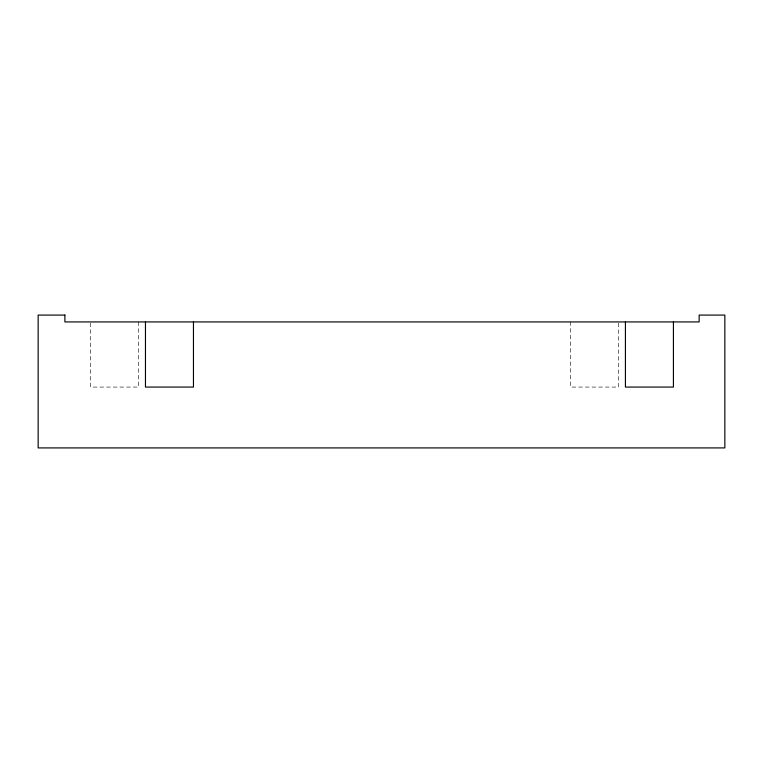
<?xml version="1.0" encoding="UTF-8"?>
<svg xmlns="http://www.w3.org/2000/svg" width="763" height="763" viewBox="0 0 763 763"><rect width="100%" height="100%" fill="white"/><g stroke="black" fill="none" stroke-linecap="round" stroke-linejoin="round"><path stroke-width="0.57" stroke-dasharray="3.81 2.86" d="M618.574 323.121L618.574 387.07L570.571 387.07L570.571 321.929M138.608 321.929L138.608 387.07L90.606 387.07L90.606 321.929"/><path stroke-width="1.14" d="M673.424 321.929L673.424 387.07L625.431 387.07L625.431 321.929M193.459 321.929L193.459 387.07L145.466 387.07L145.466 321.929M64.893 315.081L38.15 315.081L38.15 447.919L724.85 447.919L724.85 315.081L699.137 315.081L699.137 321.929L64.893 321.929L64.893 315.081"/></g></svg>
